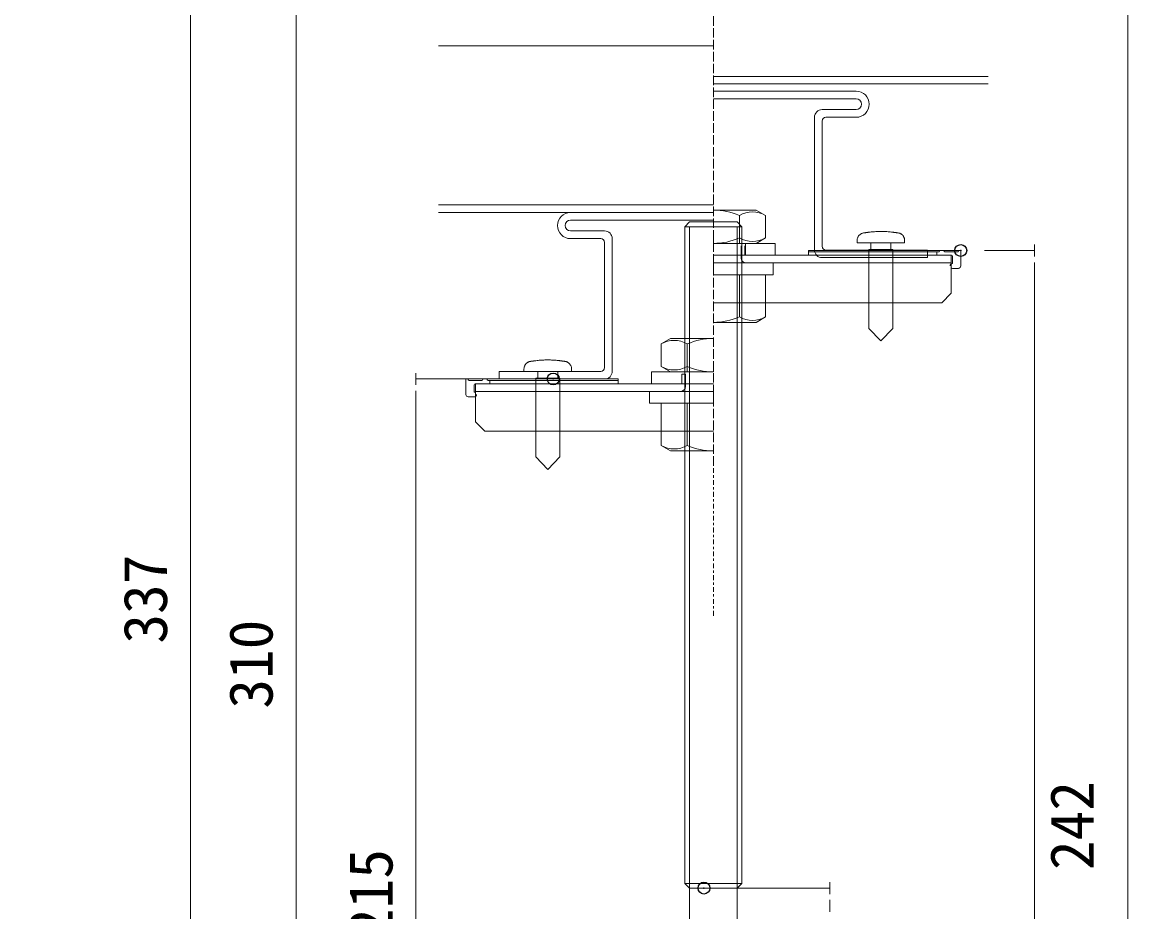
# Model space of a CAD drawing. Units: millimetres, scale not verified. Extents: x -1046 to 854, y -136 to 149.
# Drawn here: x -692.67 to -646.19, y -78.94 to -41.54 of the extents above; entities that cross this region are included whole.
import ezdxf
from ezdxf.enums import TextEntityAlignment as Align

# ---------------------------------------------------------------- set-up
doc = ezdxf.new("R2010")
doc.units = ezdxf.units.MM
doc.header["$PDMODE"] = 32
doc.header["$PDSIZE"] = 0.5
doc.linetypes.add('CHAIN1', pattern=[8, 5, -1, 1, -1])
doc.linetypes.add('DASHED1', pattern=[1.8, 1.2, -0.6])
for name, color, linetype, lineweight in [('0-0_一般', 2, 'Continuous', 9), ('0-1_A10_通り芯寸法', 1, 'Continuous', 9), ('0-2_外形線2', 2, 'Continuous', 9), ('0-4_0', 2, 'Continuous', 9)]:
    doc.layers.add(name, color=color, linetype=linetype, lineweight=lineweight)
doc.layers.add('0-3_作図', color=7, linetype='Continuous')
doc.layers.add('0-5_DEFPOINTS', color=7, linetype='Continuous')
doc.styles.add('ＭＳ ゴシック', font='')
doc.styles.get('ＭＳ ゴシック').set_extended_font_data('MS Gothic')

# ---------------------------------------------------------------- blocks, each defined once
blk = doc.blocks.new('_DOT')
at = {"layer": '0-4_0', "color": 7}
for p, q in [((-2.5, 0), (-5, 0)), ((-1.25, 0), (1.25, 0))]:
    blk.add_line(p, q, dxfattribs=at)
blk = doc.blocks.new('グループ-84-1')
at = {"layer": '0-0_一般'}
for p, q in [((-8582.46, -47745.75), (-8432.46, -47745.75)), ((-8582.46, -47753.75), (-8432.46, -47753.75)), ((-8582.46, -47765.25), (-8546.71, -47765.25)), ((-8582.46, -47773.25), (-8550.71, -47773.25)), ((-8546.71, -47777.25), (-8546.71, -47908.75)), ((-8538.71, -47773.25), (-8538.71, -47912.75)), ((-8657.46, -47912.75), (-8550.71, -47912.75)), ((-8657.46, -47920.75), (-8657.46, -47912.75)), ((-8657.46, -47920.75), (-8546.71, -47920.75))]:
    blk.add_line(p, q, dxfattribs=at)
for centre, radius, start, end in [((-8582.46, -47759.5), 13.75, 90, 270), ((-8582.46, -47759.5), 5.75, 90, 270), ((-8546.71, -47773.25), 8, 0, 90), ((-8550.71, -47777.25), 4, 0, 90), ((-8550.71, -47908.75), 4, 270, 0), ((-8546.71, -47912.75), 8, 270, 0)]:
    blk.add_arc(centre, radius, start, end, dxfattribs=at)
blk = doc.blocks.new('グループ-85-1')
at = {"layer": '0-0_一般', "linetype": 'CHAIN1'}
blk.add_line((-8432.46, -48169.5), (-8432.46, -47391.84), dxfattribs=at)
at = {"layer": '0-0_一般'}
for p, q in [((-8432.46, -47445.75), (-8721.21, -47445.75)), ((-8432.46, -47493.25), (-8721.21, -47493.25)), ((-8432.46, -47523.25), (-8721.21, -47523.25)), ((-8432.46, -47570.75), (-8721.21, -47570.75)), ((-8432.46, -47737.75), (-8721.21, -47737.75)), ((-8432.46, -47745.75), (-8721.21, -47745.75))]:
    blk.add_line(p, q, dxfattribs=at)
blk = doc.blocks.new('グループ-86-1')
at = {"layer": '0-0_一般', "linetype": 'CHAIN1'}
blk.add_line((-8432.46, -48012), (-8432.46, -47234.34), dxfattribs=at)
at = {"layer": '0-0_一般'}
for p, q in [((-8432.46, -47310.75), (-8143.71, -47310.75)), ((-8432.46, -47358.25), (-8143.71, -47358.25)), ((-8432.46, -47388.25), (-8143.71, -47388.25)), ((-8432.46, -47435.75), (-8143.71, -47435.75)), ((-8432.46, -47602.75), (-8143.71, -47602.75)), ((-8432.46, -47610.75), (-8143.71, -47610.75))]:
    blk.add_line(p, q, dxfattribs=at)
blk = doc.blocks.new('グループ-87-1')
at = {"layer": '0-0_一般'}
for p, q in [((-8282.46, -47618.25), (-8432.46, -47618.25)), ((-8282.46, -47626.25), (-8432.46, -47626.25)), ((-8282.46, -47637.75), (-8318.21, -47637.75)), ((-8326.21, -47645.75), (-8326.21, -47785.25)), ((-8318.21, -47649.75), (-8318.21, -47781.25)), ((-8282.46, -47645.75), (-8314.21, -47645.75)), ((-8207.46, -47785.25), (-8314.21, -47785.25)), ((-8207.46, -47793.25), (-8207.46, -47785.25)), ((-8207.46, -47793.25), (-8318.21, -47793.25))]:
    blk.add_line(p, q, dxfattribs=at)
for centre, radius, start, end in [((-8282.46, -47632), 13.75, 270, 90), ((-8282.46, -47632), 5.75, 270, 90), ((-8318.21, -47645.75), 8, 90, 180), ((-8314.21, -47649.75), 4, 90, 180), ((-8318.21, -47785.25), 8, 180, 270), ((-8314.21, -47781.25), 4, 180, 270)]:
    blk.add_arc(centre, radius, start, end, dxfattribs=at)
blk = doc.blocks.new('グループ-88-1')
at = {"layer": '0-2_外形線2'}
for name in ['グループ-86-1', 'グループ-85-1']:
    blk.add_blockref(name, (0, 0), dxfattribs=at)
at = {"layer": '0-3_作図'}
for name in ['グループ-87-1', 'グループ-84-1']:
    blk.add_blockref(name, (0, 0), dxfattribs=at)
blk = doc.blocks.new('グループ-125-1')
at = {"layer": '0-0_一般'}
for p, q in [((-8332.46, -47785.75), (-8332.46, -47790.75)), ((-8332.46, -47785.75), (-8173.96, -47785.75)), ((-8332.46, -47787.25), (-8197.46, -47787.25)), ((-8195.71, -47787.25), (-8197.46, -47787.25)), ((-8197.46, -47787.25), (-8197.46, -47790.75)), ((-8190.96, -47785.75), (-8193.96, -47785.75)), ((-8175.71, -47787.25), (-8189.21, -47787.25)), ((-8173.96, -47785.75), (-8172.46, -47785.75)), ((-8172.46, -47802), (-8172.46, -47785.75)), ((-8332.46, -47790.75), (-8182.22, -47790.75)), ((-8181.22, -47799.5), (-8181.22, -47791.75)), ((-8181.22, -47804.5), (-8174.96, -47804.5))]:
    blk.add_line(p, q, dxfattribs=at)
for centre, radius, start, end in [((-8195.71, -47786.5), 0.75, 270, 0), ((-8194.21, -47786.5), 0.75, 90, 180), ((-8190.71, -47786.5), 0.75, 0, 90), ((-8189.21, -47786.5), 0.75, 180, 270), ((-8175.71, -47786.5), 0.75, 270, 0), ((-8174.21, -47786.5), 0.75, 90, 180), ((-8181.22, -47802), 2.5, 90, 119.79657), ((-8182.22, -47791.75), 1, 0, 90), ((-8181.22, -47802), 2.5, 240.20343, 270), ((-8174.96, -47802), 2.5, 270, 0)]:
    blk.add_arc(centre, radius, start, end, dxfattribs=at)
at = {"layer": '0-0_一般', "linetype": 'DASHED1'}
blk.add_arc((-8181.22, -47802), 2.5, 119.79657, 240.20343, dxfattribs=at)
blk = doc.blocks.new('グループ-126-1')
at = {"layer": '0-0_一般'}
for p, q in [((-8267.04, -47784.75), (-8267.04, -47777.75)), ((-8245.83, -47777.75), (-8245.83, -47784.75)), ((-8403.21, -47793.75), (-8403.21, -47780.75)), ((-8399.46, -47780.75), (-8399.46, -47790)), ((-8398.71, -47790.75), (-8398.71, -47778.25)), ((-8398.71, -47790.75), (-8269.46, -47790.75)), ((-8182.46, -47798.75), (-8398.21, -47798.75)), ((-8182.46, -47830.75), (-8192.46, -47840.75)), ((-8432.46, -47840.75), (-8192.46, -47840.75))]:
    blk.add_line(p, q, dxfattribs=at)
for points in [[(-8260.7, -47765.84), (-8261.88, -47765.9), (-8263.05, -47765.97), (-8264.23, -47766.06), (-8265.4, -47766.16), (-8266.58, -47766.27), (-8267.76, -47766.4), (-8268.93, -47766.55), (-8269.19, -47766.58), (-8269.45, -47766.61), (-8269.71, -47766.65), (-8269.97, -47766.68), (-8270.23, -47766.71), (-8270.49, -47766.75), (-8270.75, -47766.78), (-8271.01, -47766.81), (-8271.27, -47766.85), (-8271.53, -47766.88), (-8271.79, -47766.91), (-8272.05, -47766.95), (-8272.31, -47766.98), (-8272.57, -47767.01), (-8272.83, -47767.04), (-8273.09, -47767.08), (-8273.35, -47767.11), (-8273.61, -47767.14), (-8273.87, -47767.18), (-8274.13, -47767.21), (-8274.39, -47767.24), (-8274.82, -47767.31), (-8275.32, -47767.41), (-8275.83, -47767.55), (-8276.33, -47767.73), (-8276.82, -47767.94), (-8277.31, -47768.19), (-8277.79, -47768.48), (-8278.25, -47768.8), (-8278.69, -47769.15), (-8279.1, -47769.54), (-8279.49, -47769.96)], [(-8236.67, -47767.68), (-8237.17, -47767.52), (-8237.67, -47767.38), (-8238.17, -47767.29), (-8238.55, -47767.24), (-8238.81, -47767.2), (-8239.07, -47767.17), (-8239.33, -47767.14), (-8239.59, -47767.1), (-8239.85, -47767.07), (-8240.11, -47767.04), (-8240.37, -47767), (-8240.62, -47766.97), (-8240.88, -47766.94), (-8241.14, -47766.9), (-8241.4, -47766.87), (-8241.66, -47766.84), (-8241.92, -47766.8), (-8242.18, -47766.77), (-8242.44, -47766.74), (-8242.7, -47766.7), (-8242.96, -47766.67), (-8243.22, -47766.64), (-8243.48, -47766.6), (-8243.74, -47766.57), (-8244.23, -47766.51), (-8245.4, -47766.37), (-8246.58, -47766.24), (-8247.76, -47766.13), (-8248.93, -47766.03), (-8250.11, -47765.95), (-8251.29, -47765.88), (-8252.46, -47765.83), (-8253.64, -47765.79), (-8254.82, -47765.76), (-8255.99, -47765.75), (-8257.17, -47765.75), (-8258.35, -47765.77), (-8259.52, -47765.8), (-8260.7, -47765.84)], [(-8279.49, -47769.96), (-8279.84, -47770.4), (-8280.16, -47770.86), (-8280.45, -47771.35), (-8280.7, -47771.85), (-8280.92, -47772.36), (-8281.09, -47772.87), (-8281.23, -47773.4), (-8281.33, -47773.91), (-8281.4, -47774.43), (-8281.43, -47774.94), (-8281.43, -47775.25), (-8281.43, -47775.37), (-8281.43, -47775.49), (-8281.43, -47775.61), (-8281.43, -47775.73), (-8281.43, -47775.85), (-8281.43, -47775.97), (-8281.43, -47776.09), (-8281.43, -47776.21), (-8281.43, -47776.33), (-8281.43, -47776.45), (-8281.43, -47776.57), (-8281.43, -47776.69), (-8281.43, -47776.81), (-8281.43, -47776.93), (-8281.43, -47777.05), (-8281.43, -47777.17), (-8281.43, -47777.29), (-8281.43, -47777.42), (-8281.43, -47777.54), (-8281.43, -47777.66), (-8280.85, -47777.75), (-8278.49, -47777.75), (-8276.14, -47777.75), (-8273.79, -47777.75), (-8271.43, -47777.75), (-8269.08, -47777.75), (-8266.73, -47777.75), (-8264.38, -47777.75)], [(-8264.38, -47777.75), (-8262.02, -47777.75), (-8259.67, -47777.75), (-8257.32, -47777.75), (-8254.96, -47777.75), (-8252.61, -47777.75), (-8250.26, -47777.75), (-8247.9, -47777.75), (-8245.55, -47777.75), (-8243.2, -47777.75), (-8240.85, -47777.75), (-8238.49, -47777.75), (-8236.14, -47777.75), (-8233.79, -47777.75), (-8231.43, -47777.75), (-8231.43, -47777.75)], [(-8231.43, -47777.75), (-8231.43, -47777.63), (-8231.43, -47777.51), (-8231.43, -47777.39), (-8231.43, -47777.26), (-8231.43, -47777.14), (-8231.43, -47777.02), (-8231.43, -47776.9), (-8231.43, -47776.78), (-8231.43, -47776.66), (-8231.43, -47776.54), (-8231.43, -47776.42), (-8231.43, -47776.3), (-8231.43, -47776.18), (-8231.43, -47776.06), (-8231.43, -47775.94), (-8231.43, -47775.82), (-8231.43, -47775.7), (-8231.43, -47775.58), (-8231.43, -47775.46), (-8231.43, -47775.34), (-8231.43, -47775.22), (-8231.44, -47774.81), (-8231.48, -47774.3), (-8231.56, -47773.78), (-8231.67, -47773.26), (-8231.82, -47772.74), (-8232, -47772.23), (-8232.22, -47771.72), (-8232.48, -47771.23), (-8232.78, -47770.75), (-8233.11, -47770.29), (-8233.48, -47769.85), (-8233.87, -47769.44), (-8234.29, -47769.06), (-8234.73, -47768.71), (-8235.2, -47768.4), (-8235.68, -47768.12), (-8236.17, -47767.88), (-8236.67, -47767.68)], [(-8432.46, -47790.75), (-8182.46, -47790.75), (-8182.46, -47830.75)]]:
    blk.add_lwpolyline(points, dxfattribs=at)
blk.add_lwpolyline([(-8243.93, -47784.75), (-8243.93, -47867.6), (-8256.43, -47880.75), (-8268.93, -47867.6), (-8268.93, -47784.75)], close=True, dxfattribs=at)
for centre, radius in [((-8398.21, -47793.75), 5), ((-8398.71, -47790), 0.75)]:
    blk.add_arc(centre, radius, 180, 270, dxfattribs=at)
at = {"layer": '0-4_0'}
for p, q in [((-8432.46, -47743.25), (-8432.46, -47748.93)), ((-8387.46, -47743.25), (-8432.46, -47743.25)), ((-8405.04, -47778.25), (-8405.04, -47748.93)), ((-8377.61, -47748.93), (-8387.46, -47743.25)), ((-8377.61, -47772.56), (-8377.61, -47748.93)), ((-8432.46, -47778.25), (-8432.46, -47772.56)), ((-8377.61, -47772.56), (-8387.46, -47778.25)), ((-8377.61, -47778.25), (-8432.46, -47778.25)), ((-8387.46, -47778.25), (-8432.46, -47778.25)), ((-8377.61, -47811.25), (-8432.46, -47811.25)), ((-8405.04, -47811.25), (-8405.04, -47855.56)), ((-8377.61, -47811.25), (-8377.61, -47855.56)), ((-8432.46, -47855.56), (-8432.46, -47861.25)), ((-8377.61, -47855.56), (-8387.46, -47861.25)), ((-8387.46, -47861.25), (-8432.46, -47861.25))]:
    blk.add_line(p, q, dxfattribs=at)
blk.add_lwpolyline([(-8367.46, -47790.75), (-8367.46, -47778.25), (-8432.46, -47778.25)], dxfattribs=at)
blk.add_lwpolyline([(-8369.49, -47811.25), (-8369.49, -47798.75), (-8432.46, -47798.75), (-8432.46, -47811.25)], close=True, dxfattribs=at)
for centre, radius, start, end in [((-8432.46, -47812.23), 68.98, 66.57346, 90), ((-8391.32, -47772.68), 27.42, 60.00001, 119.99999), ((-8432.46, -47709.27), 68.98, 270, 293.42654), ((-8391.32, -47748.81), 27.42, 240.00001, 299.99999), ((-8432.46, -47792.27), 68.98, 270, 293.42654), ((-8391.32, -47831.81), 27.42, 240.00001, 299.99999)]:
    blk.add_arc(centre, radius, start, end, dxfattribs=at)
at = {"layer": '0-0_一般'}
blk.add_blockref('グループ-125-1', (0, 0), dxfattribs=at)
blk = doc.blocks.new('グループ-127-1')
at = {"layer": '0-0_一般'}
for p, q in [((-8692.46, -47937), (-8692.46, -47920.75)), ((-8690.96, -47920.75), (-8692.46, -47920.75)), ((-8532.46, -47920.75), (-8690.96, -47920.75)), ((-8689.21, -47922.25), (-8675.71, -47922.25)), ((-8683.7, -47934.5), (-8683.7, -47926.75)), ((-8532.46, -47925.75), (-8682.7, -47925.75)), ((-8673.96, -47920.75), (-8670.96, -47920.75)), ((-8669.21, -47922.25), (-8667.46, -47922.25)), ((-8667.46, -47922.25), (-8667.46, -47925.75)), ((-8532.46, -47922.25), (-8667.46, -47922.25)), ((-8532.46, -47920.75), (-8532.46, -47925.75)), ((-8683.7, -47939.5), (-8689.96, -47939.5))]:
    blk.add_line(p, q, dxfattribs=at)
for centre, radius, start, end in [((-8690.71, -47921.5), 0.75, 0, 90), ((-8689.21, -47921.5), 0.75, 180, 270), ((-8682.7, -47926.75), 1, 90, 180), ((-8675.71, -47921.5), 0.75, 270, 0), ((-8674.21, -47921.5), 0.75, 90, 180), ((-8670.71, -47921.5), 0.75, 0, 90), ((-8669.21, -47921.5), 0.75, 180, 270), ((-8689.96, -47937), 2.5, 180, 270), ((-8683.7, -47937), 2.5, 60.20343, 90), ((-8683.7, -47937), 2.5, 270, 299.79657)]:
    blk.add_arc(centre, radius, start, end, dxfattribs=at)
at = {"layer": '0-0_一般', "linetype": 'DASHED1'}
blk.add_arc((-8683.7, -47937), 2.5, 299.79657, 60.20343, dxfattribs=at)
blk = doc.blocks.new('グループ-128-1')
at = {"layer": '0-0_一般'}
for p, q in [((-8617.04, -47919.75), (-8617.04, -47912.75)), ((-8595.83, -47912.75), (-8595.83, -47919.75)), ((-8465.46, -47915.75), (-8465.46, -47925)), ((-8461.71, -47915.75), (-8465.46, -47915.75)), ((-8461.71, -47915.75), (-8465.46, -47915.75)), ((-8461.71, -47928.75), (-8461.71, -47915.75)), ((-8682.46, -47925.75), (-8682.46, -47965.75)), ((-8682.46, -47925.75), (-8432.46, -47925.75)), ((-8466.21, -47925.75), (-8497.46, -47925.75)), ((-8682.46, -47933.75), (-8466.71, -47933.75)), ((-8670.46, -47933.75), (-8668.72, -47933.75)), ((-8682.46, -47965.75), (-8672.46, -47975.75)), ((-8672.46, -47975.75), (-8432.46, -47975.75))]:
    blk.add_line(p, q, dxfattribs=at)
for points in [[(-8629.49, -47904.95), (-8629.84, -47905.4), (-8630.16, -47905.86), (-8630.45, -47906.35), (-8630.7, -47906.85), (-8630.92, -47907.36), (-8631.09, -47907.87), (-8631.23, -47908.39), (-8631.33, -47908.91), (-8631.4, -47909.43), (-8631.43, -47909.94), (-8631.43, -47910.25), (-8631.43, -47910.37), (-8631.43, -47910.49), (-8631.43, -47910.61), (-8631.43, -47910.73), (-8631.43, -47910.85), (-8631.43, -47910.97), (-8631.43, -47911.09), (-8631.43, -47911.21), (-8631.43, -47911.33), (-8631.43, -47911.45), (-8631.43, -47911.57), (-8631.43, -47911.69), (-8631.43, -47911.81), (-8631.43, -47911.93), (-8631.43, -47912.05), (-8631.43, -47912.17), (-8631.43, -47912.29), (-8631.43, -47912.41), (-8631.43, -47912.53), (-8631.43, -47912.66), (-8630.85, -47912.75), (-8628.49, -47912.75), (-8626.14, -47912.75), (-8623.79, -47912.75), (-8621.43, -47912.75), (-8619.08, -47912.75), (-8616.73, -47912.75), (-8614.38, -47912.75)], [(-8610.7, -47900.84), (-8611.88, -47900.9), (-8613.05, -47900.97), (-8614.23, -47901.06), (-8615.4, -47901.16), (-8616.58, -47901.27), (-8617.76, -47901.4), (-8618.93, -47901.55), (-8619.19, -47901.58), (-8619.45, -47901.61), (-8619.71, -47901.65), (-8619.97, -47901.68), (-8620.23, -47901.71), (-8620.49, -47901.74), (-8620.75, -47901.78), (-8621.01, -47901.81), (-8621.27, -47901.84), (-8621.53, -47901.88), (-8621.79, -47901.91), (-8622.05, -47901.94), (-8622.31, -47901.98), (-8622.57, -47902.01), (-8622.83, -47902.04), (-8623.09, -47902.08), (-8623.35, -47902.11), (-8623.61, -47902.14), (-8623.87, -47902.18), (-8624.13, -47902.21), (-8624.39, -47902.24), (-8624.82, -47902.31), (-8625.32, -47902.41), (-8625.83, -47902.55), (-8626.33, -47902.73), (-8626.82, -47902.94), (-8627.31, -47903.19), (-8627.79, -47903.48), (-8628.25, -47903.8), (-8628.69, -47904.15), (-8629.1, -47904.54), (-8629.49, -47904.95)], [(-8586.67, -47902.68), (-8587.17, -47902.51), (-8587.67, -47902.38), (-8588.17, -47902.29), (-8588.55, -47902.23), (-8588.81, -47902.2), (-8589.07, -47902.17), (-8589.33, -47902.14), (-8589.59, -47902.1), (-8589.85, -47902.07), (-8590.11, -47902.04), (-8590.37, -47902), (-8590.62, -47901.97), (-8590.88, -47901.94), (-8591.14, -47901.9), (-8591.4, -47901.87), (-8591.66, -47901.84), (-8591.92, -47901.8), (-8592.18, -47901.77), (-8592.44, -47901.74), (-8592.7, -47901.7), (-8592.96, -47901.67), (-8593.22, -47901.64), (-8593.48, -47901.6), (-8593.74, -47901.57), (-8594.23, -47901.51), (-8595.4, -47901.37), (-8596.58, -47901.24), (-8597.76, -47901.13), (-8598.93, -47901.03), (-8600.11, -47900.95), (-8601.29, -47900.88), (-8602.46, -47900.83), (-8603.64, -47900.79), (-8604.82, -47900.76), (-8605.99, -47900.75), (-8607.17, -47900.75), (-8608.35, -47900.76), (-8609.52, -47900.79), (-8610.7, -47900.84)], [(-8581.43, -47912.75), (-8581.43, -47912.62), (-8581.43, -47912.5), (-8581.43, -47912.38), (-8581.43, -47912.26), (-8581.43, -47912.14), (-8581.43, -47912.02), (-8581.43, -47911.9), (-8581.43, -47911.78), (-8581.43, -47911.66), (-8581.43, -47911.54), (-8581.43, -47911.42), (-8581.43, -47911.3), (-8581.43, -47911.18), (-8581.43, -47911.06), (-8581.43, -47910.94), (-8581.43, -47910.82), (-8581.43, -47910.7), (-8581.43, -47910.58), (-8581.43, -47910.46), (-8581.43, -47910.34), (-8581.43, -47910.22), (-8581.44, -47909.81), (-8581.48, -47909.3), (-8581.56, -47908.78), (-8581.67, -47908.26), (-8581.82, -47907.74), (-8582, -47907.23), (-8582.22, -47906.72), (-8582.48, -47906.22), (-8582.78, -47905.74), (-8583.11, -47905.28), (-8583.48, -47904.85), (-8583.87, -47904.44), (-8584.29, -47904.06), (-8584.73, -47903.71), (-8585.2, -47903.4), (-8585.68, -47903.12), (-8586.17, -47902.88), (-8586.67, -47902.68)], [(-8614.38, -47912.75), (-8612.02, -47912.75), (-8609.67, -47912.75), (-8607.32, -47912.75), (-8604.96, -47912.75), (-8602.61, -47912.75), (-8600.26, -47912.75), (-8597.9, -47912.75), (-8595.55, -47912.75), (-8593.2, -47912.75), (-8590.85, -47912.75), (-8588.49, -47912.75), (-8586.14, -47912.75), (-8583.79, -47912.75), (-8581.43, -47912.75), (-8581.43, -47912.75)]]:
    blk.add_lwpolyline(points, dxfattribs=at)
blk.add_lwpolyline([(-8593.93, -47919.75), (-8593.93, -48002.59), (-8606.43, -48015.75), (-8618.93, -48002.59), (-8618.93, -47919.75)], close=True, dxfattribs=at)
for centre, radius in [((-8466.71, -47928.75), 5), ((-8466.21, -47925), 0.75)]:
    blk.add_arc(centre, radius, 270, 0, dxfattribs=at)
at = {"layer": '0-4_0'}
for p, q in [((-8487.31, -47883.93), (-8477.46, -47878.25)), ((-8432.46, -47878.25), (-8477.46, -47878.25)), ((-8432.46, -47883.93), (-8432.46, -47878.25)), ((-8487.31, -47907.56), (-8487.31, -47883.93)), ((-8459.88, -47913.25), (-8459.88, -47883.93)), ((-8497.46, -47913.25), (-8497.46, -47925.75)), ((-8432.46, -47913.25), (-8497.46, -47913.25)), ((-8487.31, -47907.56), (-8477.46, -47913.25)), ((-8432.46, -47913.25), (-8477.46, -47913.25)), ((-8432.46, -47907.56), (-8432.46, -47913.25)), ((-8487.31, -47946.25), (-8487.31, -47990.56)), ((-8432.46, -47946.25), (-8487.31, -47946.25)), ((-8459.88, -47946.25), (-8459.88, -47990.56)), ((-8487.31, -47990.56), (-8477.46, -47996.25)), ((-8432.46, -47996.25), (-8477.46, -47996.25)), ((-8432.46, -47996.25), (-8432.46, -47990.56))]:
    blk.add_line(p, q, dxfattribs=at)
blk.add_lwpolyline([(-8432.46, -47933.75), (-8499.49, -47933.75), (-8499.49, -47946.25), (-8432.46, -47946.25)], close=True, dxfattribs=at)
for centre, radius, start, end in [((-8473.6, -47907.68), 27.42, 60.00001, 119.99999), ((-8432.46, -47947.22), 68.98, 90, 113.42654), ((-8473.6, -47883.81), 27.42, 240.00001, 299.99999), ((-8432.46, -47844.27), 68.98, 246.57346, 270), ((-8473.6, -47966.81), 27.42, 240.00001, 299.99999), ((-8432.46, -47927.27), 68.98, 246.57346, 270)]:
    blk.add_arc(centre, radius, start, end, dxfattribs=at)
at = {"layer": '0-0_一般'}
blk.add_blockref('グループ-127-1', (0, 0), dxfattribs=at)

msp = doc.modelspace()

# ---------------------------------------------------------------- linework, layer by layer
at = {"layer": '0-0_一般'}
for p, q in [((-664.812, -50.137), (-664.612, -49.937)), ((-664.812, -50.137), (-664.812, -77.737)), ((-664.612, -49.937), (-662.612, -49.937)), ((-664.612, -50.137), (-664.612, -97.397)), ((-662.612, -49.937), (-662.412, -50.137)), ((-662.612, -50.137), (-662.612, -97.397)), ((-664.812, -77.737), (-662.412, -77.737)), ((-664.812, -77.737), (-664.612, -77.937)), ((-664.612, -77.937), (-662.612, -77.937)), ((-662.612, -77.937), (-662.412, -77.737))]:
    msp.add_line(p, q, dxfattribs=at)
at = {"layer": '0-0_一般', "color": 5}
msp.add_lwpolyline([(-1046.189, 136.5), (-646.189, 136.5), (-646.189, -123.5), (-1046.189, -123.5)], close=True, dxfattribs=at)
at = {"layer": '0-0_一般'}
msp.add_lwpolyline([(-664.812, -50.137), (-662.412, -50.137), (-662.412, -77.737)], dxfattribs=at)
at = {"layer": '0-1_A10_通り芯寸法'}
for p, q in [((-685.59, -33.137), (-685.59, -98.537)), ((-681.154, -38.537), (-681.154, -98.537)), ((-652.212, -51.137), (-650.114, -51.137)), ((-650.114, -52.137), (-650.114, -98.537)), ((-671.344, -56.537), (-676.114, -56.537)), ((-676.114, -57.537), (-676.114, -98.537)), ((-663.007, -77.937), (-658.714, -77.937))]:
    msp.add_line(p, q, dxfattribs=at)
at = {"layer": '0-5_DEFPOINTS'}
for p in [(-653.212, -51.137), (-670.344, -56.537), (-664.007, -77.937)]:
    msp.add_point(p, dxfattribs=at)

# ---------------------------------------------------------------- block references
at = {"layer": '0-1_A10_通り芯寸法', "xscale": 0.1999878, "yscale": 0.1999878, "rotation": 90}
for p in [(-650.114, -51.137), (-676.114, -56.537), (-658.714, -77.937)]:
    msp.add_blockref('_DOT', p, dxfattribs=at)
at = {"layer": '0-2_外形線2', "xscale": 0.04, "yscale": 0.04}
msp.add_blockref('グループ-88-1', (-326.314, 1860.293), dxfattribs=at)
at = {"layer": '0-3_作図', "xscale": 0.04, "yscale": 0.04}
for name in ['グループ-126-1', 'グループ-128-1']:
    msp.add_blockref(name, (-326.314, 1860.293), dxfattribs=at)

# ---------------------------------------------------------------- texts
at = {"layer": '0-1_A10_通り芯寸法', "style": 'ＭＳ ゴシック'}
for s, p in [('337', (-686.023, -67.661)), ('310', (-681.587, -70.395)), ('242', (-647.077, -77.18)), ('215', (-676.547, -80.037))]:
    msp.add_text(s, height=1.833, rotation=90, dxfattribs=at).set_placement(p, align=Align.BOTTOM_LEFT)

doc.saveas('drawing.dxf')
